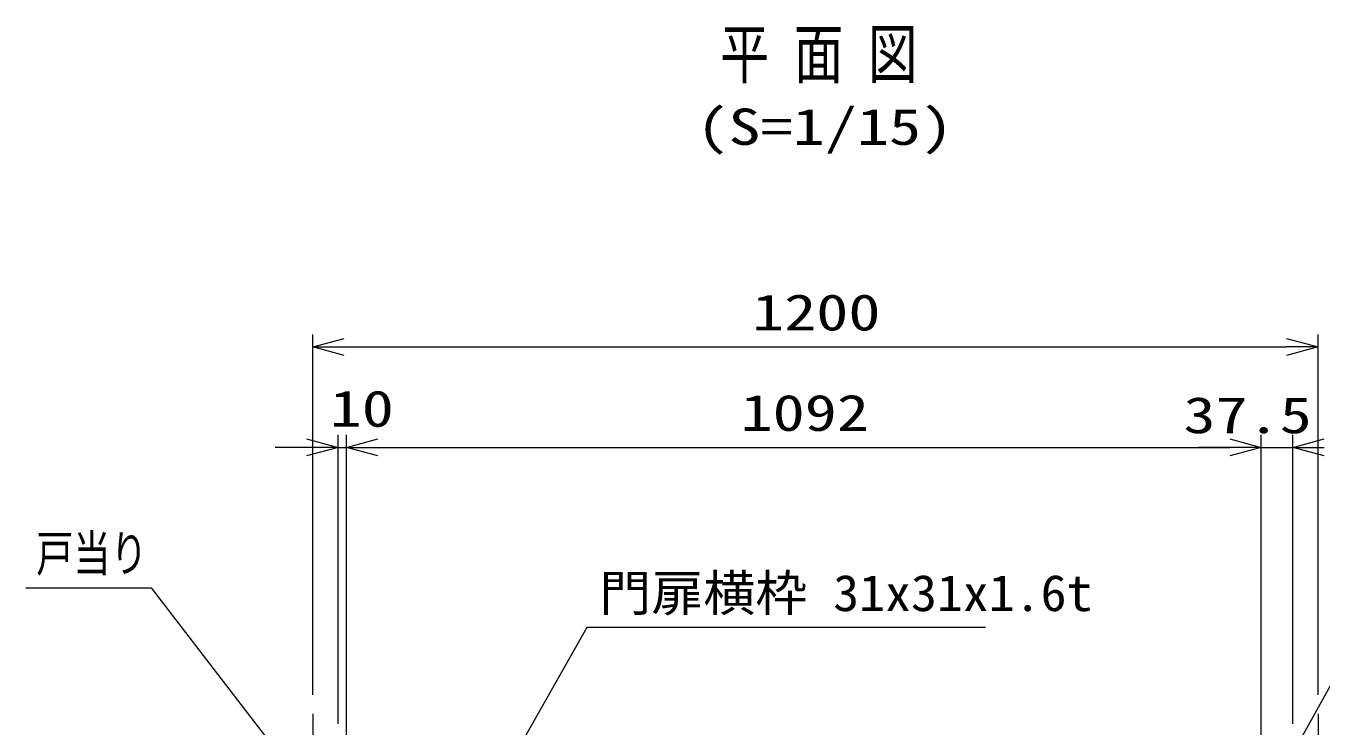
# Model space of a CAD drawing. Units: millimetres, scale not verified. Extents: x -4455 to 4455, y -3150 to 3150.
# Drawn here: x -3222 to -1676, y 962 to 1798 of the extents above; entities that cross this region are included whole.
import ezdxf
from ezdxf.enums import TextEntityAlignment as Align

# ---------------------------------------------------------------- set-up
doc = ezdxf.new("R2010")
doc.units = ezdxf.units.MM
doc.header["$LTSCALE"] = 30
doc.linetypes.add('USER1', pattern=[2, 1.25, -0.25, 0.25, -0.25])
for name, color, linetype, lineweight in [('0-1_軸線', 2, 'USER1', 18), ('0-2_0', 7, 'Continuous', 9), ('0-3_寸法線', 1, 'Continuous', 18)]:
    doc.layers.add(name, color=color, linetype=linetype, lineweight=lineweight)
doc.layers.add('0-4_WAKU', color=7, linetype='Continuous')
doc.styles.add('ＭＳ ゴシック', font='')
doc.styles.get('ＭＳ ゴシック').set_extended_font_data('MS Gothic')

# ---------------------------------------------------------------- blocks, each defined once
blk = doc.blocks.new('_Open30')
at = {"layer": '0-2_0', "color": 2, "lineweight": 18}
blk.add_line((0, 0), (-30, 0), dxfattribs=at)
blk.add_lwpolyline([(-30, 8.04), (0, 0), (-30, -8.04)], dxfattribs=at)

msp = doc.modelspace()

# ---------------------------------------------------------------- linework, layer by layer
at = {"layer": '0-1_軸線'}
for p, q in [((-2879.93, 976.45), (-2879.93, -1247.05)), ((-1679.93, 976.45), (-1679.93, -1247.05))]:
    msp.add_line(p, q, dxfattribs=at)
at = {"layer": '0-3_寸法線'}
for p, q in [((-2879.93, 998.95), (-2879.93, 1429.6)), ((-1679.93, 998.95), (-1679.93, 1429.6)), ((-2849.68, 964.39), (-2849.68, 1309.6)), ((-2839.68, 906.39), (-2839.68, 1309.6)), ((-2839.68, 906.39), (-2839.68, 1309.6)), ((-1747.68, 906.39), (-1747.68, 1309.6)), ((-1747.68, 906.39), (-1747.68, 1309.6)), ((-1710.18, 964.39), (-1710.18, 1309.6))]:
    msp.add_line(p, q, dxfattribs=at)
at = {"layer": '0-3_寸法線', "color": 2}
for p, q in [((-2842.43, 1414.6), (-1717.43, 1414.6)), ((-2887.18, 1294.6), (-2924.68, 1294.6)), ((-2849.68, 1294.6), (-2839.68, 1294.6)), ((-2802.18, 1294.6), (-2764.68, 1294.6)), ((-2802.18, 1294.6), (-1785.18, 1294.6)), ((-1785.18, 1294.6), (-1822.68, 1294.6)), ((-1747.68, 1294.6), (-1710.18, 1294.6))]:
    msp.add_line(p, q, dxfattribs=at)
at = {"layer": '0-3_寸法線', "color": 4}
for points in [[(-1063.5, 1236.74), (-1539.35, 1236.74), (-1746.91, 862.64)], [(-3222.25, 1126.68), (-3072.67, 1126.68), (-2875.77, 870.37)], [(-2076.94, 1079.35), (-2552.8, 1079.35), (-2710.99, 799.62)]]:
    msp.add_lwpolyline(points, dxfattribs=at)

# ---------------------------------------------------------------- block references
at = {"layer": '0-3_寸法線', "xscale": 1.25, "yscale": 1.25, "rotation": 180}
for p in [(-2879.93, 1414.6), (-2839.68, 1294.6), (-2839.68, 1294.6), (-1710.18, 1294.6)]:
    msp.add_blockref('_Open30', p, dxfattribs=at)
at = {"layer": '0-3_寸法線', "xscale": 1.25, "yscale": 1.25}
for p in [(-1679.93, 1414.6), (-2849.68, 1294.6), (-1747.68, 1294.6), (-1747.68, 1294.6)]:
    msp.add_blockref('_Open30', p, dxfattribs=at)

# ---------------------------------------------------------------- texts
at = {"layer": '0-3_寸法線', "color": 3, "style": 'ＭＳ ゴシック'}
for s, width, p in [('1200', 1.3, (-2355.52, 1421.27)), ('10', 1.3, (-2859.65, 1306.27)), ('1092', 1.3, (-2369.27, 1301.27)), ('37.5', 1.3, (-1840.63, 1298.51)), ('戸当り', 0.75, (-3210.02, 1133.35)), ('門扉横枠 31x31x1.6t', 1.05, (-2537.85, 1086.02))]:
    msp.add_text(s, height=43.33, dxfattribs=dict(at, width=width)).set_placement(p, align=Align.BOTTOM_LEFT)
at = {"layer": '0-4_WAKU', "style": 'ＭＳ ゴシック'}
for s, height, width, p in [('平 面 図', 57.62, 0.75, (-2393.83, 1718.53)), ('(S=1/15)', 43.33, 1.3, (-2422, 1643.01))]:
    msp.add_text(s, height=height, dxfattribs=dict(at, width=width)).set_placement(p, align=Align.BOTTOM_LEFT)

doc.saveas('drawing.dxf')
